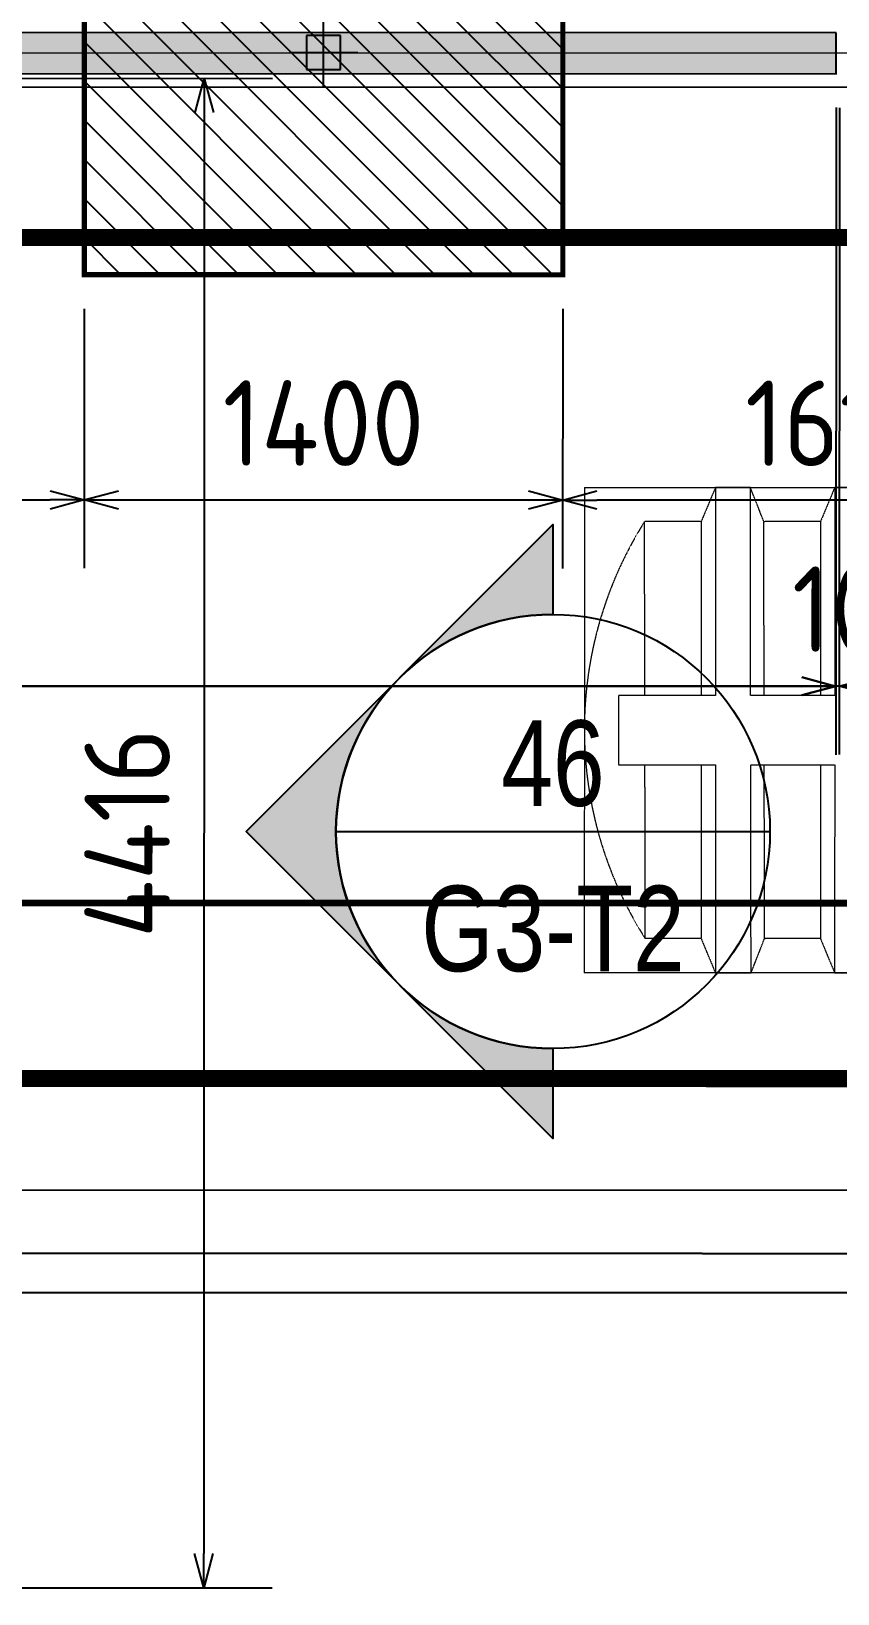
# Model space of a CAD drawing. Header units: centimetres. Extents: x -6122352 to 7132207, y -1694241 to 1947892.
# Drawn here: x 156853 to 159213, y -112984 to -108413 of the extents above; entities that cross this region are included whole.
import ezdxf
from ezdxf.enums import TextEntityAlignment as Align

# ---------------------------------------------------------------- set-up
doc = ezdxf.new("R2010")
doc.units = ezdxf.units.CM
doc.header["$MEASUREMENT"] = 0
doc.header["$PDMODE"] = 66
doc.header["$PDSIZE"] = 100
for name, pattern in [('2. HG-ST XR COL 3A (5V 7V 9V 11V - GF (4M & 5D-E)$0$HIDDEN', [0.375, 0.25, -0.125]), ('DASHED2', [0.375, 0.25, -0.125]), ('DU23023_KAA_00_XX_M2_TR_KPTB_0024$0$DU23023_KAA_00_XX_M2_TR_XRBS_0024$0$PHANTOM2', [1.25, 0.625, -0.125, 0.125, -0.125, 0.125, -0.125]), ('HIDDEN', [0.375, 0.25, -0.125]), ('XR-AR-END-SETTING OUT PLAN$0$23261-XR-AR-SI-GF$0$HIDDEN', [0.375, 0.25, -0.125])]:
    doc.linetypes.add(name, pattern=pattern)
for name, color, linetype in [('00-MI-DIM', 7, 'Continuous'), ('23585-XR-AR-BOUNDARY WALLS AND SETBACKS$0$setback', 7, 'XR-AR-END-SETTING OUT PLAN$0$23261-XR-AR-SI-GF$0$HIDDEN'), ('@MI-FOOTINGS', 7, 'Continuous'), ('@MI-REF LAYER', 7, 'Continuous'), ('@MI-TYPE-02', 6, 'Continuous'), ('B_TH_8', 7, 'Continuous'), ('VD-WS-WATER TANK', 7, 'Continuous'), ('XR-AR-MID-SETTING OUT FOR MASTER$0$23585-XR-AR-MID-GROUND FLOOR$0$A-Flor-Strs', 1, 'Continuous')]:
    doc.layers.add(name, color=color, linetype=linetype)
doc.layers.add('08-Compound Wall-2', color=6, linetype='Continuous', lineweight=25, true_color=0xff00ff)
doc.layers.add('23585-XR-AR-DAMAC PLOT LIMITS$0$1-Mid units', color=41, linetype='Continuous', lineweight=5)
doc.layers.add('A-ANNO-TEXT', color=3, linetype='Continuous', lineweight=25)
doc.styles.add('Arial Narrow', font='ARIALN.TTF', dxfattribs={"width": 0.95, "height": 500})
doc.styles.add('Schueco-BEMSTIL', font='isocpeur.ttf', dxfattribs={"width": 0.9})
doc.dimstyles.new('MI- JWC-TXT-2.5 MM', dxfattribs={"dimscale": 1.5, "dimtxt": 2.5, "dimasz": 1, "dimexe": 2, "dimexo": 1, "dimgap": 1, "dimtad": 1, "dimdec": 0, "dimdsep": 46, "dimtxsty": 'Schueco-BEMSTIL', "dimblk": 'OPEN30', "dimcen": 0, "dimdle": 2, "dimclrd": 140, "dimclre": 8, "dimclrt": 40, "dimadec": 0, "dimazin": 2, "dimtfac": 1, "dimtdec": 0, "dimtix": 1, "dimtmove": 2, "dimatfit": 3, "dimldrblk": 'OPEN', "dimfxl": 2, "dimlwd": -1, "dimlwe": -1, "dimarcsym": 0})

# ---------------------------------------------------------------- blocks, each defined once
blk = doc.blocks.new('23585-XR-AR-BOUNDARY WALLS AND SETBACKS')
at = {"layer": '08-Compound Wall-2'}
blk.add_lwpolyline([(496625.2740415079, 2768955.710080148), (496607.652472918, 2768971.856213821), (496601.5384295653, 2768965.183542978), (496597.4850284178, 2768960.759941727), (496593.4316299396, 2768956.336143387), (496589.378229939, 2768951.912343387), (496585.3248299394, 2768947.488543387), (496581.2714299397, 2768943.064743388), (496577.2180299392, 2768938.640943387), (496573.1644282787, 2768934.217141576), (496569.111028418, 2768929.793541726), (496563.0633392305, 2768923.193003679), (496580.6844134554, 2768907.046559668)], dxfattribs=at)
at = {"layer": '23585-XR-AR-BOUNDARY WALLS AND SETBACKS$0$setback', "ltscale": 40, "const_width": 0.05}
blk.add_lwpolyline([(496622.2089072186, 2768954.585300844), (496607.8314875885, 2768967.758914647), (496603.6765869833, 2768963.224389371), (496599.6231525759, 2768958.800751822), (496595.5697982174, 2768954.377001632), (496591.5163982162, 2768949.953201632), (496587.4629982173, 2768945.529401632), (496583.4095982172, 2768941.105601632), (496579.3561982168, 2768936.681801632), (496575.3025484073, 2768932.257947273), (496571.2491525767, 2768927.834351821), (496567.0930137162, 2768923.298279969), (496581.4700765952, 2768910.12437026), (496585.6265524817, 2768914.66065092), (496589.6799508891, 2768919.084449183), (496593.73335089, 2768923.508249182), (496597.7867508893, 2768927.932049183), (496601.8401508902, 2768932.355849182), (496605.8937747513, 2768936.779475226), (496609.94715089, 2768941.203249183), (496614.0005508893, 2768945.627049183), (496618.0539508902, 2768950.050849183)], close=True, dxfattribs=at)
blk = doc.blocks.new('A$C9d9485f6')
at = {"layer": 'A-ANNO-TEXT', "rotation": 312.4881850805905}
blk.add_blockref('23585-XR-AR-BOUNDARY WALLS AND SETBACKS', (-2377088.534775567, -1504219.252137818), dxfattribs=at)
blk = doc.blocks.new('23585-XR-AR-DAMAC PLOT LIMITS')
at = {"layer": '23585-XR-AR-DAMAC PLOT LIMITS$0$1-Mid units', "color": 251, "true_color": 0x636466}
for points in [[(496577.1442999998, 2768938.7085), (496559.4490999999, 2768954.9223), (496563.5025000004, 2768959.346100001), (496581.1977000004, 2768943.132300001)], [(496577.1442999998, 2768938.7085), (496581.1977000004, 2768943.132300001), (496598.8926999997, 2768926.9187), (496594.8393000001, 2768922.494899999)]]:
    blk.add_lwpolyline(points, close=True, dxfattribs=at)
blk = doc.blocks.new('A$Cf093b529')
at = {"layer": 'A-ANNO-TEXT'}
blk.add_blockref('23585-XR-AR-DAMAC PLOT LIMITS', (-495391.9901121984, -2768603.441896566), dxfattribs=at)
blk = doc.blocks.new('A$Ceb9e94c1')
at = {"color": 1, "true_color": 0xeb0000, "const_width": 0.002999999999999999, "elevation": -6.17216293373952e-09}
blk.add_lwpolyline([(57.15008996985853, 0.0001124751288443804), (51.1500851358287, 7.498310878872871e-05), (45.15008030319586, 3.749225288629532e-05), (39.15007546870038, 2.328306436538696e-10), (33.15008298167959, 0.000245081027969718), (27.15007814904675, 0.0002075911033898592), (21.15007331501693, 0.0001700981520116329), (15.15006848284975, 0.0001326084602624178), (9.150063649285585, 9.511574171483517e-05), (0.0001499662175774574, 7.631350308656693e-05), (-4.656612873077393e-10, 24.00009564729407), (9.150196255650371, 24.00010210438631), (15.150053629186, 24.00000447989441), (21.15005846368149, 24.00004197331145), (27.15006329584867, 24.0000794630032), (33.15006812987849, 24.00011695548892), (39.15007296251133, 24.00015444681048), (45.15007779700682, 24.00019193906337), (51.15021774265915, 24.0000819703564), (57.15007511759177, 23.99998434912413), (66.30226173065603, 24.00018696463667), (66.30269426945597, 0.0001552847679704428)], close=True, dxfattribs=at)
blk = doc.blocks.new('WT')
at = {"layer": 'VD-WS-WATER TANK', "color": 8, "linetype": 'HIDDEN', "lineweight": 5}
for p, q in [((-1544.628465470625, 709.6584162400104), (-1544.628465470625, -710.3415837597568)), ((-1544.628465470625, 709.6584162400104), (805.3742911103182, 709.6584162400104)), ((805.3742911103182, -710.3415837599896), (805.3742911103182, 709.6584162400104)), ((-1205.197479922557, 610), (-1368.584841941483, 609.6917219583411)), ((-1367.616602353984, 100.7170481621288), (-1368.584841941483, 609.6917219583411)), ((-853.8209368987009, 609.9999999995343), (-1019.529137560632, 609.6873430171981)), ((-462.4613206691574, 609.9999999997672), (-670.4740313610528, 609.9999999997672)), ((-92.2536644951906, 609.9999999997672), (-279.1144151315093, 609.9999999997672)), ((277.9539916787762, 609.9999999997672), (91.09390626149252, 609.6474338008557)), ((645.8408009468112, 609.9999999997672), (461.3015541732311, 609.6518127417658)), ((646.8096269820817, 100.7170481618959), (645.8408009468112, 609.9999999997672)), ((-1366.263995035551, -610.3082780416589), (-1367.232107905904, -101.4002156818751)), ((648.161647852743, -610.0000000002328), (647.1941214301623, -101.4002156816423)), ((-1202.876633016858, -610.0000000002328), (-1366.263995035551, -610.3082780416589)), ((-853.8209368984681, -610.0000000002328), (-1017.208298916928, -610.3082780416589)), ((-462.4613206691574, -610), (-668.1531844553538, -610)), ((-92.2536644951906, -610.0000000002328), (-276.7935682260431, -610.0000000002328)), ((277.9539916787762, -610.0000000002328), (93.4147449049633, -610.3481872582342)), ((648.161647852743, -610.0000000002328), (463.6224010786973, -610.3481872582342)), ((805.3742911103182, -710.3415837599896), (-1544.628465470625, -710.3415837597568))]:
    blk.add_line(p, q, dxfattribs=at)
at = {"layer": 'VD-WS-WATER TANK', "color": 8, "linetype": 'HIDDEN', "lineweight": 5, "ltscale": 0.2}
for p, q in [((-450.0018297319766, 450.0018297312781, 1.058825682041061), (449.9999999995343, -449.9999999997672, -1)), ((449.9999999995343, 449.9999999993015), (-450.0000000004657, -450.0000000002328, 1.000000000007276))]:
    blk.add_line(p, q, dxfattribs=at)
at = {"layer": 'VD-WS-WATER TANK', "color": 8, "linetype": 'HIDDEN', "lineweight": 5}
for points in [[(-1057.987290713005, 100.7170481625944), (-1058.984124873765, 709.6584162407089), (-1161.101388717303, 709.6584162407089), (-1202.876633016625, 610.0000000006985), (-1202.876633016858, 100.7170481625944)], [(-1161.101388717303, 709.6584162407089), (-1161.10138871707, 100.7170481625944)], [(-1018.560901444405, 100.7170481623616), (-1019.529727479443, 610.0000000004657), (-1058.984124873765, 709.6584162407089)], [(-708.9315945943817, 100.7170481623616), (-709.928428754909, 709.6584162404761), (-812.04569259868, 709.6584162404761), (-853.8209368987009, 610.0000000002328), (-853.8209368982352, 100.7170481628273)], [(-812.04569259868, 709.6584162404761), (-812.04569259868, 100.7170481623616)], [(-669.5052053260151, 100.7170481623616), (-670.4740313610528, 610.0000000002328), (-709.928428754909, 709.6584162404761)], [(-318.3893022132106, 599.9999999993015), (-318.5688125255983, 709.6584162404761), (-420.6860763693694, 709.6584162404761), (-462.4613206691574, 610.0000000004657), (-462.4613206691574, 599.9999999997672)], [(-420.6860763693694, 709.6584162404761), (-420.6860763693694, 599.9999999997672)], [(-279.0953917962033, 599.9999999997672), (-279.1144151315093, 610.0000000004657), (-318.5688125255983, 709.6584162404761)], [(51.81901098834351, 599.9999999995343), (51.63884364836849, 709.6584162402432), (-50.47842019540258, 709.6584162407089), (-92.25366449495777, 610), (-92.2536644951906, 600)], [(-50.47842019540258, 709.6584162407089), (-50.47842019563541, 599.9999999997672)], [(91.11226437753066, 599.9999999995343), (91.09324104245752, 610.0000000002328), (51.63884364836849, 709.6584162402432)], [(422.026010134723, 599.9999999997672), (421.8464998223353, 709.6584162404761), (319.7292359783314, 709.6584162407089), (277.9539916787762, 610.0000000002328), (277.9539916787762, 599.9999999995343)], [(319.7292359783314, 709.6584162407089), (319.7292359785642, 600.0000000002328)], [(461.3199205512647, 600), (461.3008972161915, 610), (421.8464998223353, 709.6584162404761)], [(-1161.10138871707, 100.7170481625944), (-1444.626510607777, 100.7170481625944), (-1444.626510607777, -101.4002156811766), (-1161.10138871707, -101.4002156814095)], [(-812.04569259868, 100.7170481623616), (-1057.987290713005, 100.7170481625944)], [(-600.0000000002328, 100.7170481623616), (-708.9315945943817, 100.7170481623616)], [(599.9999999997672, -101.4002156811766), (705.3734893924557, -101.4002156811766), (705.3734893924557, 100.7170481625944), (599.9999999997672, 100.7170481625944)], [(-1202.876633016858, -101.4002156814095), (-1202.876633016858, -609.9999999995343), (-1161.101388717303, -710.3415837595239), (-1056.663277968066, -710.3415837592911), (-1017.208880573744, -610), (-1018.176406996092, -101.4002156811766)], [(-1161.10138871707, -101.4002156814095), (-1161.101388717303, -710.3415837595239)], [(-1056.663277968066, -710.3415837592911), (-1057.659002496395, -101.4002156809438)], [(-1057.659002496395, -101.4002156809438), (-812.0456925984472, -101.4002156811766)], [(-853.8209368984681, -101.4002156809438), (-853.8209368984681, -609.9999999995343), (-812.04569259868, -710.3415837595239), (-707.6075818496756, -710.3415837595239), (-668.1531844551209, -610), (-669.1207108779345, -101.4002156809438)], [(-812.0456925984472, -101.4002156811766), (-812.04569259868, -710.3415837595239)], [(-707.6075818496756, -710.3415837595239), (-708.6033063777722, -101.4002156809438)], [(-708.6033063777722, -101.4002156809438), (-600.0000000006985, -101.4002156814095)], [(-462.4613206689246, -600.0000000002328), (-462.4613206689246, -609.9999999997672), (-420.6860763693694, -710.3415837595239), (-316.2479656198993, -710.3415837590583), (-276.7935682255775, -609.9999999997672), (-276.8125915611163, -600.0000000002328)], [(-420.6860763693694, -600.0000000004657), (-420.6860763693694, -710.3415837595239)], [(-316.2479656198993, -710.3415837590583), (-316.428393206792, -600)], [(-92.25366449495777, -600.0000000004657), (-92.25366449495777, -609.9999999997672), (-50.47842019516975, -710.3415837592911), (53.95969055383466, -710.3415837592911), (93.41408794769086, -609.9999999997672), (93.39506461261772, -600.0000000004657)], [(-50.47842019540258, -600.0000000002328), (-50.47842019516975, -710.3415837592911)], [(53.95969055383466, -710.3415837592911), (53.7786999901291, -600.0000000004657)], [(277.9539916787762, -600.0000000004657), (277.9539916787762, -610), (319.7292359785642, -710.3415837592911), (424.1673467275687, -710.3415837592911), (463.6217441216577, -609.9999999997672), (463.6027207863517, -600.0000000002328)], [(319.7292359783314, -600.0000000004657), (319.7292359785642, -710.3415837592911)], [(424.1673467275687, -710.3415837592911), (423.9869191413745, -600.0000000002328)]]:
    blk.add_lwpolyline(points, dxfattribs=at)
at = {"layer": 'VD-WS-WATER TANK', "color": 8, "linetype": 'HIDDEN', "lineweight": 5, "ltscale": 0.2}
for points in [[(-699.9999999995343, -699.9999999995343), (700.0000000002328, -700), (699.9999999997672, 700), (-700, 700.0000000002328)], [(-600.0000000004657, -600.0000000004657), (599.9999999995343, -600.0000000011642), (599.9999999995343, 599.9999999995343), (-600.0000000002328, 599.9999999990687)], [(-450.0000000002328, -450.0000000002328), (449.9999999997672, -450.0000000004657), (449.9999999995343, 449.9999999993015), (-450.0000000004657, 450)]]:
    blk.add_lwpolyline(points, close=True, dxfattribs=at)
at = {"layer": 'VD-WS-WATER TANK', "color": 8, "linetype": 'HIDDEN', "lineweight": 5}
for radius in [299.9999999999999, 254.9999999999999]:
    blk.add_circle((0, 2.328306436538696e-10), radius, dxfattribs=at)
for centre, radius, start, end in [((-406.0936178530101, 1.520493773277849), 1138.534847617149, 147.7123555648303, 212.5056355353665), ((-448.5880362042226, -2.084176184376702), 1253.962327314667, 331.0008973028165, 29.21709379940886)]:
    blk.add_arc(centre, radius, start, end, dxfattribs=at)
blk = doc.blocks.new('A$C626fc766')
at = {"color": 1, "true_color": 0xeb0000, "const_width": 0.003, "elevation": -6.17216293373952e-09}
blk.add_lwpolyline([(57.15263062110171, 0.000134600792080164), (51.15262578800321, 0.000101007055491209), (45.15262095443904, 6.741238757967949e-05), (39.1526161218062, 3.381865099072456e-05), (33.15262363292277, 0.0002827958669513464), (27.15261879982427, 0.0002492028288543224), (21.15261396626011, 0.0002156072296202183), (15.1526091331616, 0.0001820139586925507), (9.152604299597442, 0.0001484188251197338), (0, 0.0001115526538342237), (0.000430768821388483, 24.00010619545355), (9.152617381419986, 24.00030286540277), (15.15247475588694, 24.00020134728402), (21.1526147024706, 24.0000874819234), (27.15261953696609, 24.00012107659131), (33.15262436913326, 24.00015467009507), (39.15262920316309, 24.00018826546147), (45.15263403579593, 24.00022185896523), (51.15263886982575, 24.00025545433164), (57.15249624382704, 24.00015393341891), (66.30269249947742, 24.00015444681048), (66.30267941812053, 0)], close=True, dxfattribs=at)
at = {"layer": 'VD-WS-WATER TANK', "ltscale": 100, "xscale": 0.001, "yscale": 0.001, "zscale": 0.001, "rotation": 1.469649213618479e-08}
blk.add_blockref('WT', (25.04724187683314, 22.01893736631609, -6.172170209697134e-09), dxfattribs=at)
blk = doc.blocks.new('A$Cc8c38916')
at = {"color": 1, "true_color": 0xeb0000, "const_width": 0.003, "elevation": -6.17216293373952e-09}
blk.add_lwpolyline([(57.15008997090627, 1.311392617411911), (51.15008513635257, 1.311355125159025), (45.15008030406898, 1.311317634303123), (39.15007546951529, 1.311280142050236), (33.15008298226167, 1.311525223311037), (27.15007814980345, 1.311487732920796), (21.15007331589004, 1.311450240667909), (15.15006848296616, 1.311412750277668), (9.150063649402, 1.311375257559121), (0.0001499663339927793, 1.311356455553323), (0, 25.31137578934431), (9.150196256290656, 25.31138224620372), (15.1500536299427, 25.31128462171182), (21.15005846385611, 25.31132211489603), (27.15006329672178, 25.31135960528627), (33.15006813075161, 25.31139709753916), (39.15007296251133, 25.31143458886072), (45.15007779706502, 25.31147208111361), (51.1502177438233, 25.31136211240664), (57.15007511846488, 25.31126449117437), (66.30226173094707, 25.31146710645407), (66.30269427038729, 1.311435427051038)], close=True, dxfattribs=at)
blk = doc.blocks.new('A$Cbcaed180')
at = {"color": 1, "true_color": 0xeb0000, "const_width": 0.003, "elevation": -6.17216293373952e-09}
blk.add_lwpolyline([(57.15263062110171, 0.7364739454351366), (51.15262578800321, 0.7364403521642089), (45.15262095443904, 0.7364067570306361), (39.1526161218062, 0.7363731632940471), (33.15262363292277, 0.7366221407428384), (27.15261879982427, 0.7365885474719107), (21.15261396626011, 0.7365549518726766), (15.1526091331616, 0.7365213586017489), (9.152604299597442, 0.7364877634681761), (0, 0.7364508975297213), (0.000430768821388483, 24.73644554009661), (9.152617381419986, 24.73664221027866), (15.15247475588694, 24.73654069192708), (21.1526147024706, 24.73642682656646), (27.15261953696609, 24.73646042123437), (33.15262436913326, 24.73649401497096), (39.15262920316309, 24.73652761010453), (45.15263403579593, 24.73656120384112), (51.15263886982575, 24.73659479897469), (57.15249624382704, 24.73649327876046), (66.30269249947742, 24.7364937919192), (66.30267941812053, 0.7363393446430564)], close=True, dxfattribs=at)
blk = doc.blocks.new('_Open30')
at = {"color": 0, "linetype": 'ByBlock', "lineweight": -2}
for p, q in [((-1, 0.26794919), (0, 0)), ((0, 0), (-1, -0.26794919)), ((0, 0), (-1, 0))]:
    blk.add_line(p, q, dxfattribs=at)
blk = doc.blocks.new('*D1490')
at = {"layer": '@MI-TYPE-02', "color": 8, "transparency": 16777216}
for p, q in [((387736.0451936072, -233463.3517926061), (389013.8332632244, -233463.7735840137)), ((387735.360739474, -237879.5452319683), (389012.3755000919, -237879.9667681104))]:
    blk.add_line(p, q, dxfattribs=at)
at = {"layer": '@MI-TYPE-02', "color": 140, "transparency": 16777216}
blk.add_line((388813.800264626, -233563.7075595762), (388812.4085204828, -237779.9007545692), dxfattribs=at)
at = {"layer": 'Defpoints', "color": 0, "transparency": 16777216}
for p in [(387636.0451990553, -233463.3187831115), (387635.3607449221, -237879.5122224736), (388812.3755109881, -237879.9007491211)]:
    blk.add_point(p, dxfattribs=at)
at = {"layer": '@MI-TYPE-02', "color": 140, "transparency": 16777216, "xscale": 100, "yscale": 100, "zscale": 100}
for p, rotation in [((388813.8332741206, -233463.7075650243), 89.98108695238069), ((388812.3755109881, -237879.9007491211), 269.9810869523807)]:
    blk.add_blockref('_Open30', p, dxfattribs=dict(at, rotation=rotation))
at = {"layer": '@MI-TYPE-02', "color": 40, "transparency": 16777216, "insert": (388588.1044048126, -235671.7298857098), "char_height": 250, "attachment_point": 5, "rotation": 89.98108695238068, "style": 'Schueco-BEMSTIL'}
blk.add_mtext('4416', dxfattribs=at)
blk = doc.blocks.new('_Open')
at = {"color": 0, "linetype": 'ByBlock', "lineweight": -2}
for p, q in [((-1, 0.1666666666666667), (0, 0)), ((-1, -0.1666666666666667), (0, 0)), ((0, 0), (-1, 0))]:
    blk.add_line(p, q, dxfattribs=at)
blk = doc.blocks.new('T2-FOOTING PLAN')
at = {"layer": '@MI-FOOTINGS', "transparency": 33554679}
h = blk.add_hatch(dxfattribs=at)
h.set_pattern_fill('ANSI31', color=8, scale=650)
h.set_pattern_definition([(45, (0, 0), (-57.45242597140699, 57.45242597140699), [])])
h.paths.add_polyline_path([(-700, 650), (700, 650), (700, -650), (-700, -650)])
at = {"layer": '@MI-FOOTINGS', "color": 160, "true_color": 0x3340f0, "const_width": 15}
blk.add_lwpolyline([(-700, 650), (700, 650), (700, -650), (-700, -650)], close=True, dxfattribs=at)
at = {"layer": '@MI-FOOTINGS', "color": 30}
blk.add_point((0, 0), dxfattribs=at)
blk = doc.blocks.new('*D1613')
at = {"layer": '@MI-TYPE-02', "color": 8, "transparency": 16777216}
for p, q in [((410479.3328536264, -148815.9197458006), (410479.3328536264, -149575.2038908631)), ((412089.3575120324, -148815.9439192215), (412089.3575120324, -149575.2038908631))]:
    blk.add_line(p, q, dxfattribs=at)
at = {"layer": '@MI-TYPE-02', "color": 140, "transparency": 16777216}
blk.add_line((411989.3575120324, -149375.2038908631), (410579.3328536264, -149375.2038908631), dxfattribs=at)
at = {"layer": 'Defpoints', "color": 0, "transparency": 16777216}
for p in [(410479.3328536264, -148715.9197458006), (412089.3575120324, -148715.9439192215), (410479.3328536264, -149375.2038908631)]:
    blk.add_point(p, dxfattribs=at)
at = {"layer": '@MI-TYPE-02', "color": 140, "transparency": 16777216, "xscale": 100, "yscale": 100, "zscale": 100, "rotation": 180}
blk.add_blockref('_Open30', (410479.3328536264, -149375.2038908631), dxfattribs=at)
at = {"layer": '@MI-TYPE-02', "color": 140, "transparency": 16777216, "xscale": 100, "yscale": 100, "zscale": 100}
blk.add_blockref('_Open30', (412089.3575120324, -149375.2038908631), dxfattribs=at)
at = {"layer": '@MI-TYPE-02', "color": 40, "transparency": 16777216, "insert": (411284.3451828294, -149150.2038908631), "char_height": 250, "attachment_point": 5, "style": 'Schueco-BEMSTIL'}
blk.add_mtext('1610', dxfattribs=at)
blk = doc.blocks.new('*D1614')
at = {"layer": '@MI-TYPE-02', "color": 8, "transparency": 16777216}
for p, q in [((409079.3328756202, -148816.1679043912), (409079.3328756202, -149575.2038908631)), ((410479.3328536264, -148815.9197458006), (410479.3328536264, -149575.2038908631))]:
    blk.add_line(p, q, dxfattribs=at)
at = {"layer": '@MI-TYPE-02', "color": 140, "transparency": 16777216}
blk.add_line((410379.3328536264, -149375.2038908631), (409179.3328756202, -149375.2038908631), dxfattribs=at)
at = {"layer": 'Defpoints', "color": 0, "transparency": 16777216}
for p in [(409079.3328756202, -148716.1679043912), (410479.3328536264, -148715.9197458006), (409079.3328756202, -149375.2038908631)]:
    blk.add_point(p, dxfattribs=at)
at = {"layer": '@MI-TYPE-02', "color": 140, "transparency": 16777216, "xscale": 100, "yscale": 100, "zscale": 100, "rotation": 180}
blk.add_blockref('_Open30', (409079.3328756202, -149375.2038908631), dxfattribs=at)
at = {"layer": '@MI-TYPE-02', "color": 140, "transparency": 16777216, "xscale": 100, "yscale": 100, "zscale": 100}
blk.add_blockref('_Open30', (410479.3328536264, -149375.2038908631), dxfattribs=at)
at = {"layer": '@MI-TYPE-02', "color": 40, "transparency": 16777216, "insert": (409779.3328646233, -149150.2038908631), "char_height": 250, "attachment_point": 5, "style": 'Schueco-BEMSTIL'}
blk.add_mtext('1400', dxfattribs=at)
blk = doc.blocks.new('*D1615')
at = {"layer": '@MI-TYPE-02', "color": 8, "transparency": 16777216}
for p, q in [((409079.3328756202, -148816.1679043912), (409079.3328756202, -149574.9202810453)), ((410479.3328536264, -148815.9197458006), (410479.3328536264, -149574.9202810453))]:
    blk.add_line(p, q, dxfattribs=at)
at = {"layer": '@MI-TYPE-02', "color": 140, "transparency": 16777216}
blk.add_line((409179.3328756202, -149374.9202810453), (410379.3328536264, -149374.9202810453), dxfattribs=at)
at = {"layer": 'Defpoints', "color": 0, "transparency": 16777216}
for p in [(409079.3328756202, -148716.1679043912), (410479.3328536264, -148715.9197458006), (410479.3328536264, -149374.9202810453)]:
    blk.add_point(p, dxfattribs=at)
at = {"layer": '@MI-TYPE-02', "color": 140, "transparency": 16777216, "xscale": 100, "yscale": 100, "zscale": 100, "rotation": 180}
blk.add_blockref('_Open30', (409079.3328756202, -149374.9202810453), dxfattribs=at)
at = {"layer": '@MI-TYPE-02', "color": 140, "transparency": 16777216, "xscale": 100, "yscale": 100, "zscale": 100}
blk.add_blockref('_Open30', (410479.3328536264, -149374.9202810453), dxfattribs=at)
at = {"layer": '@MI-TYPE-02', "color": 40, "transparency": 16777216, "insert": (409779.3328646233, -149149.9202810453), "char_height": 250, "attachment_point": 5, "style": 'Schueco-BEMSTIL'}
blk.add_mtext('1400', dxfattribs=at)
blk = doc.blocks.new('*D1638')
at = {"layer": '@MI-TYPE-02', "color": 8, "transparency": 16777216}
for p, q in [((411278.9661748236, -148226.7743135924), (411278.9661748236, -150119.0528726887)), ((411289.0530481228, -148226.7744256058), (411289.0530481228, -150119.0528726887))]:
    blk.add_line(p, q, dxfattribs=at)
at = {"layer": '@MI-TYPE-02', "color": 140, "transparency": 16777216}
for p, q in [((411178.9661748236, -149919.0528726887), (411078.9661748236, -149919.0528726887)), ((411289.0530481228, -149919.0528726887), (411278.9661748236, -149919.0528726887)), ((411389.0530481228, -149919.0528726887), (411489.0530481228, -149919.0528726887))]:
    blk.add_line(p, q, dxfattribs=at)
at = {"layer": 'Defpoints', "color": 0, "transparency": 16777216}
for p in [(411278.9661748236, -148126.7743135924), (411289.0530481228, -148126.7744256058), (411278.9661748236, -149919.0528726887)]:
    blk.add_point(p, dxfattribs=at)
at = {"layer": '@MI-TYPE-02', "color": 140, "transparency": 16777216, "xscale": 100, "yscale": 100, "zscale": 100}
blk.add_blockref('_Open30', (411278.9661748236, -149919.0528726887), dxfattribs=at)
at = {"layer": '@MI-TYPE-02', "color": 140, "transparency": 16777216, "xscale": 100, "yscale": 100, "zscale": 100, "rotation": 180}
blk.add_blockref('_Open30', (411289.0530481228, -149919.0528726887), dxfattribs=at)
at = {"layer": '@MI-TYPE-02', "color": 40, "transparency": 16777216, "insert": (411284.0096114732, -149694.0528726887), "char_height": 250, "attachment_point": 5, "style": 'Schueco-BEMSTIL'}
blk.add_mtext('10', dxfattribs=at)
blk = doc.blocks.new('*D1639')
at = {"layer": '@MI-TYPE-02', "color": 8, "transparency": 16777216}
for p, q in [((405279.0284588402, -148227.5301791837), (405279.0284588402, -150119.0528726887)), ((411278.9661748235, -148226.7743135923), (411278.9661748235, -150119.0528726887))]:
    blk.add_line(p, q, dxfattribs=at)
at = {"layer": '@MI-TYPE-02', "color": 140, "transparency": 16777216}
blk.add_line((411178.9661748235, -149919.0528726887), (405379.0284588402, -149919.0528726887), dxfattribs=at)
at = {"layer": 'Defpoints', "color": 0, "transparency": 16777216}
for p in [(405279.0284588402, -148127.5301791837), (411278.9661748235, -148126.7743135923), (405279.0284588402, -149919.0528726887)]:
    blk.add_point(p, dxfattribs=at)
at = {"layer": '@MI-TYPE-02', "color": 140, "transparency": 16777216, "xscale": 100, "yscale": 100, "zscale": 100, "rotation": 180}
blk.add_blockref('_Open30', (405279.0284588402, -149919.0528726887), dxfattribs=at)
at = {"layer": '@MI-TYPE-02', "color": 140, "transparency": 16777216, "xscale": 100, "yscale": 100, "zscale": 100}
blk.add_blockref('_Open30', (411278.9661748235, -149919.0528726887), dxfattribs=at)
at = {"layer": '@MI-TYPE-02', "color": 40, "transparency": 16777216, "insert": (408278.9973168318, -149694.0528726887), "char_height": 250, "attachment_point": 5, "style": 'Schueco-BEMSTIL'}
blk.add_mtext('6000', dxfattribs=at)
blk = doc.blocks.new('*D1640')
at = {"layer": '@MI-TYPE-02', "color": 8, "transparency": 16777216}
for p, q in [((405279.0284588403, -148227.5301791837), (405279.0284588403, -150120.0446739498)), ((411278.9599663276, -148228.5219804448), (411278.9599663276, -150120.0446739498))]:
    blk.add_line(p, q, dxfattribs=at)
at = {"layer": '@MI-TYPE-02', "color": 140, "transparency": 16777216}
blk.add_line((405379.0284588403, -149920.0446739498), (411178.9599663276, -149920.0446739498), dxfattribs=at)
at = {"layer": 'Defpoints', "color": 0, "transparency": 16777216}
for p in [(405279.0284588403, -148127.5301791837), (411278.9599663276, -148128.5219804448), (411278.9599663276, -149920.0446739498)]:
    blk.add_point(p, dxfattribs=at)
at = {"layer": '@MI-TYPE-02', "color": 140, "transparency": 16777216, "xscale": 100, "yscale": 100, "zscale": 100, "rotation": 180}
blk.add_blockref('_Open30', (405279.0284588403, -149920.0446739498), dxfattribs=at)
at = {"layer": '@MI-TYPE-02', "color": 140, "transparency": 16777216, "xscale": 100, "yscale": 100, "zscale": 100}
blk.add_blockref('_Open30', (411278.9599663276, -149920.0446739498), dxfattribs=at)
at = {"layer": '@MI-TYPE-02', "color": 40, "transparency": 16777216, "insert": (408278.994212584, -149695.0446739498), "char_height": 250, "attachment_point": 5, "style": 'Schueco-BEMSTIL'}
blk.add_mtext('6000', dxfattribs=at)
blk = doc.blocks.new('*D1665')
at = {"layer": '@MI-TYPE-02', "color": 8, "transparency": 16777216}
for p, q in [((407479.332900756, -148816.4515142089), (407479.332900756, -149575.2038908631)), ((409079.3328756202, -148816.1679043912), (409079.3328756202, -149575.2038908631))]:
    blk.add_line(p, q, dxfattribs=at)
at = {"layer": '@MI-TYPE-02', "color": 140, "transparency": 16777216}
blk.add_line((407579.332900756, -149375.2038908631), (408979.3328756202, -149375.2038908631), dxfattribs=at)
at = {"layer": 'Defpoints', "color": 0, "transparency": 16777216}
for p in [(407479.332900756, -148716.4515142089), (409079.3328756202, -148716.1679043912), (409079.3328756202, -149375.2038908631)]:
    blk.add_point(p, dxfattribs=at)
at = {"layer": '@MI-TYPE-02', "color": 140, "transparency": 16777216, "xscale": 100, "yscale": 100, "zscale": 100, "rotation": 180}
blk.add_blockref('_Open30', (407479.332900756, -149375.2038908631), dxfattribs=at)
at = {"layer": '@MI-TYPE-02', "color": 140, "transparency": 16777216, "xscale": 100, "yscale": 100, "zscale": 100}
blk.add_blockref('_Open30', (409079.3328756202, -149375.2038908631), dxfattribs=at)
at = {"layer": '@MI-TYPE-02', "color": 40, "transparency": 16777216, "insert": (408279.3328881881, -149150.2038908631), "char_height": 250, "attachment_point": 5, "style": 'Schueco-BEMSTIL'}
blk.add_mtext('1600', dxfattribs=at)
blk = doc.blocks.new('XR-AR-MID-SETTING OUT FOR MASTER')
at = {"layer": 'XR-AR-MID-SETTING OUT FOR MASTER$0$23585-XR-AR-MID-GROUND FLOOR$0$A-Flor-Strs', "color": 8}
for p, q in [((60.05534254956096, 20672.92354680672), (5940.045863168596, 20672.65234583314)), ((60.04151019822535, 20372.92400187173), (5940.031380742199, 20372.65280095958))]:
    blk.add_line(p, q, dxfattribs=at)
blk = doc.blocks.new('MID UNIT')
at = {"xscale": 0.001, "yscale": 0.001, "zscale": 0.001}
blk.add_blockref('XR-AR-MID-SETTING OUT FOR MASTER', (0, 0), dxfattribs=at)
blk = doc.blocks.new('TH_8')
at = {"xscale": -1}
blk.add_blockref('MID UNIT', (495838.3053798425, 2769197.479078153), dxfattribs=at)
blk = doc.blocks.new('A$Ca7ad59d2')
at = {"layer": 'B_TH_8', "xscale": 1.000018136216304, "yscale": 1.000018136216304, "zscale": 1.000018136216304}
blk.add_blockref('TH_8', (-495803.6470986201, -2769248.051850634), dxfattribs=at)
blk = doc.blocks.new('A$Cac0110ba')
at = {"rotation": 227.5015136760979}
blk.add_blockref('A$Ca7ad59d2', (28.54929658252513, 57.49132066033781), dxfattribs=at)
blk = doc.blocks.new('*U1871')
h = blk.add_hatch(color=94)
edge = h.paths.add_edge_path()
edge.add_line((-5.853590386044781e-15, -6.350000000000011), (-3.839567134987508e-15, -8.98025612106916))
edge.add_line((-3.839567134987508e-15, -8.98025612106916), (-8.98025612106916, -1.4210854715202e-14))
edge.add_line((-8.98025612106916, -1.364422505680946e-14), (-1.243449787580175e-14, 8.980256121069147))
edge.add_line((-1.308023176029987e-14, 8.980256121069147), (-6.554262137165959e-15, 6.349999999999988))
edge.add_arc((-2.326472348102011e-15, -1.154631945610163e-14), 6.35, 90.00000000000004, 269.9999999999999)
at = {"color": 94}
blk.add_line((-6.35, -5.639932965095795e-15), (6.35, -1.127986593019159e-14), dxfattribs=at)
for points in [[(-5.853590386044781e-15, -6.350000000000011), (-3.839567134987508e-15, -8.98025612106916), (-8.98025612106916, -1.364422505680946e-14), (-1.308023176029987e-14, 8.980256121069147), (-6.554262137165959e-15, 6.349999999999988, 0.9999999999999994)], [(-4.490128060534579, 4.490128060534578, 0.4142135623730951), (-4.490128060534578, -4.49012806053458), (-8.98025612106916, -1.236372533598709e-15), (-4.490128060534585, 4.490128060534578)]]:
    blk.add_lwpolyline(points, format="xyb", close=True)
blk.add_circle((-1.409983241273949e-15, -5.639932965095795e-15), 6.35, dxfattribs=at)
at = {"style": 'Arial Narrow', "width": 0.95, "flags": 8}
blk.add_attdef('VIEWNUMBER', text='', height=2.5, dxfattribs=at).set_placement((-1.409983241273949e-15, -5.639932965095795e-15), align=Align.BOTTOM_CENTER)
blk.add_attdef('SHEETNUMBER', text='', height=2.5, dxfattribs=at).set_placement((-1.409983241273949e-15, -1.587500000000005), align=Align.TOP_CENTER)
blk = doc.blocks.new('M3 REF WITH TABLES')
at = {"color": 1, "const_width": 0.02}
blk.add_lwpolyline([(105.6338306668913, 79.72770859859884), (109.2086976068676, 79.97943194070831), (132.3993642927962, 105.2881896141917), (134.3918017754331, 103.4601204502396), (132.3993642927962, 105.2881896141917), (150.0336333931773, 124.5330629702657), (150.2403631185298, 128.4117747554556)], dxfattribs=at)
blk = doc.blocks.new('T2-G10 PARTITION WALLS')
at = {"layer": '@MI-TYPE-02'}
dim = blk.add_linear_dim(base=(13235.15554419957, -8678.60546482008), p1=(12058.82523226668, -4262.02349881042), p2=(12058.14077813353, -8678.216938172554), angle=269.9810869523807, dimstyle='MI- JWC-TXT-2.5 MM', dxfattribs=at)
dim.commit()
dim.dimension.update_dxf_attribs({"geometry": '*D1490', "text_midpoint": (13010.88443802408, -6470.43460140875), "insert": (-375577.2199667885, 229201.295284301)})
blk = doc.blocks.new('G10-REAR PARTITION LEFT EXTD')
at = {"layer": '@MI-TYPE-02'}
h = blk.add_hatch(color=256, dxfattribs=at)
h.dxf.hatch_style = 1
h.paths.add_polyline_path([(24108.23017512524, 61.64912541231024), (18108.29538100964, 61.71575392220984), (18107.86908992304, -58.28348889169865), (24107.80388403864, -58.35011740159825)])
blk.add_lwpolyline([(24108.23017512524, 61.64912541231024), (18108.29538100964, 61.71575392220984), (18107.86908992304, -58.28348889169865), (24107.80388403864, -58.35011740159825)], close=True, dxfattribs=at)
at = {"layer": '@MI-FOOTINGS', "xscale": -1, "rotation": 0.01015602854542941}
blk.add_blockref('T2-FOOTING PLAN', (22608.05827921763, 3.202854984701844), dxfattribs=at)
at = {"layer": '@MI-TYPE-02', "color": 0}
for base, p1, p2, picture, middle in [((18107.86908992298, -1849.806182396744), (24107.80680590629, -57.52762330032419), (18107.86908992298, -58.28348889166955), '*D1639', (21107.83794791461, -1624.806182396744)), ((24107.80059741042, -1850.797983657831), (18107.86908992304, -58.28348889169865), (24107.80059741042, -59.2752901527856), '*D1640', (21107.83484366676, -1625.797983657831)), ((24107.80680590635, -1849.806182396744), (24117.89367920562, -57.52773531377898), (24107.80680590635, -57.5276233003533), '*D1638', (24112.85024255596, -1624.806182396744)), ((21908.17350670299, -1305.957200571109), (20308.17353183881, -647.2048239168944), (21908.17350670299, -646.9212140991585), '*D1665', (21108.1735192709, -1080.957200571109)), ((21908.17350670299, -1305.957200571109), (23308.17348470917, -646.6730555086106), (21908.17350670299, -646.9212140991585), '*D1614', (22608.17349570605, -1080.957200571109)), ((23308.17348470917, -1305.673590753315), (21908.17350670299, -646.9212140991585), (23308.17348470917, -646.6730555085815), '*D1615', (22608.17349570605, -1080.673590753315)), ((23308.17348470917, -1305.957200571109), (24918.19814311521, -646.6972289294936), (23308.17348470917, -646.6730555086106), '*D1613', (24113.18581391219, -1080.957200571109))]:
    dim = blk.add_linear_dim(base=base, p1=p1, p2=p2, angle=180, dimstyle='MI- JWC-TXT-2.5 MM', dxfattribs=at)
    dim.commit()
    dim.dimension.update_dxf_attribs({"geometry": picture, "text_midpoint": middle, "insert": (-387171.1593689172, 148069.246690292)})

msp = doc.modelspace()

# ---------------------------------------------------------------- block references
at = {"color": 94, "linetype": '2. HG-ST XR COL 3A (5V 7V 9V 11V - GF (4M & 5D-E)$0$HIDDEN', "xscale": -1000, "yscale": 1000, "zscale": 1000, "rotation": 227.4902504429082}
msp.add_blockref('A$Cac0110ba', (138096.0226727291, -114332.0896886629), dxfattribs=at)

# ---------------------------------------------------------------- next in the draw order: linework, layer by layer
at = {"layer": '00-MI-DIM', "color": 94, "linetype": 'DU23023_KAA_00_XX_M2_TR_KPTB_0024$0$DU23023_KAA_00_XX_M2_TR_XRBS_0024$0$PHANTOM2', "ltscale": 10, "const_width": 50}
msp.add_lwpolyline([(260309.9189226572, -108805.8686643877), (260310.2308019535, -109016.4614570426), (22420.43537031771, -109016.4614570426), (22416.8683191289, -108770.3331112078)], dxfattribs=at)

# ---------------------------------------------------------------- next in the draw order: block references
at = {"layer": '00-MI-DIM'}
ref = msp.add_blockref('*U1871', (158379.6674499961, -110754.3103365149), dxfattribs=dict(at, xscale=100, yscale=100, zscale=100))
ref.add_attrib('VIEWNUMBER', '46', dxfattribs={"layer": '0', "height": 250, "style": 'Arial Narrow', "width": 0.95}).set_placement((158379.6674499961, -110754.3103365149), align=Align.BOTTOM_CENTER)
ref.add_attrib('SHEETNUMBER', 'G3-T2', dxfattribs={"layer": '0', "height": 250, "style": 'Arial Narrow', "width": 0.95}).set_placement((158379.6674499961, -110913.0603365149), align=Align.TOP_CENTER)
at = {"layer": '@MI-REF LAYER', "xscale": 1000, "yscale": 1000, "zscale": 1000}
msp.add_blockref('A$C9d9485f6', (-23958.95045533385, 48155.57226163784), dxfattribs=at)
at = {"layer": '@MI-REF LAYER', "color": 10}
for name, p, xscale, yscale, zscale, rotation in [('A$Cc8c38916', (201276.5723185714, -83172.47680699904, 6.172162933739522e-06), 1000, 1000, 1000, 179.9898026791866), ('A$Ceb9e94c1', (201276.2283228724, -84483.75690863615, 6.172162933739522e-06), 1000.000000000001, 1000.000000000001, 1000.000000000001, 179.9898026784156), ('A$C626fc766', (134965.0095227127, -132472.2489700342, 6.172162933739522e-06), 1000, 1000, 1000, 359.9898398956657)]:
    msp.add_blockref(name, p, dxfattribs=dict(at, xscale=xscale, yscale=yscale, zscale=zscale, rotation=rotation))
at = {"layer": '@MI-TYPE-02', "color": 0, "rotation": 359.9811633183237}
msp.add_blockref('G10-REAR PARTITION LEFT EXTD', (135100.365825384, -108471.2002682268), dxfattribs=at)

# ---------------------------------------------------------------- next in the draw order: wipeouts: each hides what was drawn before it
at = {"color": 10}
msp.add_wipeout([(137968.6050089273, -112699.88154806386), (137966.18820953698, -126973.40495409524), (198269.79932360497, -126982.9675742559), (198272.37498426886, -112711.46911353212), (192022.26143355865, -112708.32827066386), (192022.09189432164, -113008.95155569575), (144220.97485975258, -113000.47365887718), (144221.1628212024, -112699.85037546082), (137967.30578698963, -112699.8637357601)], dxfattribs=at).dxf.layer = '@MI-REF LAYER'

# ---------------------------------------------------------------- next in the draw order: linework, layer by layer
at = {"layer": '@MI-REF LAYER', "color": 1, "const_width": 20}
msp.add_lwpolyline([(135215.2733148882, -108493.6140143085), (137815.5043152656, -110959.7520932033), (172142.4644557046, -110966.3724896829), (172140.1890573549, -113670.3767080544), (172142.4644557046, -110966.3724896829), (198244.8124698791, -110971.4066636707), (201244.6677290262, -108504.0172100007)], dxfattribs=at)
at = {"layer": '@MI-REF LAYER', "linetype": 'DASHED2', "extrusion": (-4.06944259954008e-12, -7.460187374667495e-09, 1), "elevation": 0.0008531372687334511}
msp.add_lwpolyline([(144123.2910651996, -111984.6549322386), (160775.8858289238, -111988.9965192701), (161280.9530779762, -112726.2354869021)], dxfattribs=at)

# ---------------------------------------------------------------- next in the draw order: block references
at = {"layer": '@MI-REF LAYER', "xscale": 1000, "yscale": 1000, "zscale": 1000}
for name, p, rotation in [('A$Cf093b529', (-891608.7329339073, 539022.7201118186), 312.4882903633292), ('M3 REF WITH TABLES', (5073.57098191743, -84448.84299303715), 312.4882889992022)]:
    msp.add_blockref(name, p, dxfattribs=dict(at, rotation=rotation))
at = {"layer": '@MI-REF LAYER', "color": 10, "xscale": 1000, "yscale": 1000, "zscale": 1000, "rotation": 359.9898398935451}
msp.add_blockref('A$Cbcaed180', (134964.9895669966, -133208.5883198979, 6.172162933739522e-06), dxfattribs=at)
at = {"layer": '@MI-TYPE-02', "color": 6}
msp.add_blockref('T2-G10 PARTITION WALLS', (144122.7432000532, -104288.4592569897), dxfattribs=at)

doc.saveas('drawing.dxf')
